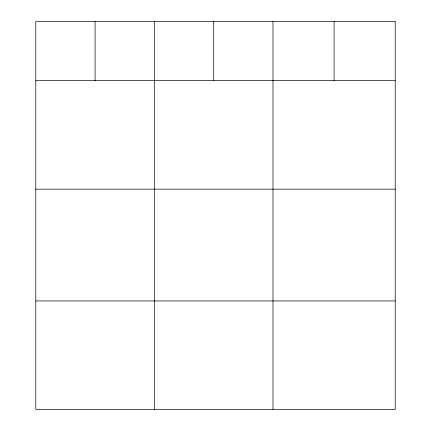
<?xml version="1.0" encoding="UTF-8"?>
<svg xmlns="http://www.w3.org/2000/svg" width="431" height="431" viewBox="0 0 431 431"><rect width="100%" height="100%" fill="white"/><g stroke="black" fill="none" stroke-linecap="round" stroke-linejoin="round"><path stroke-width="0.65" d="M35.789 80.662L395.211 80.662M35.789 189.161L395.211 189.161M35.789 300.951L395.211 300.951M334.106 21.55L334.106 80.662M273.006 21.55L273.006 409.45M213.701 21.55L213.701 80.662M154.4 21.55L154.4 409.45M95.095 21.55L95.095 80.662M395.211 21.55L35.789 21.55L35.789 409.45L395.211 409.45L395.211 21.55"/></g></svg>
